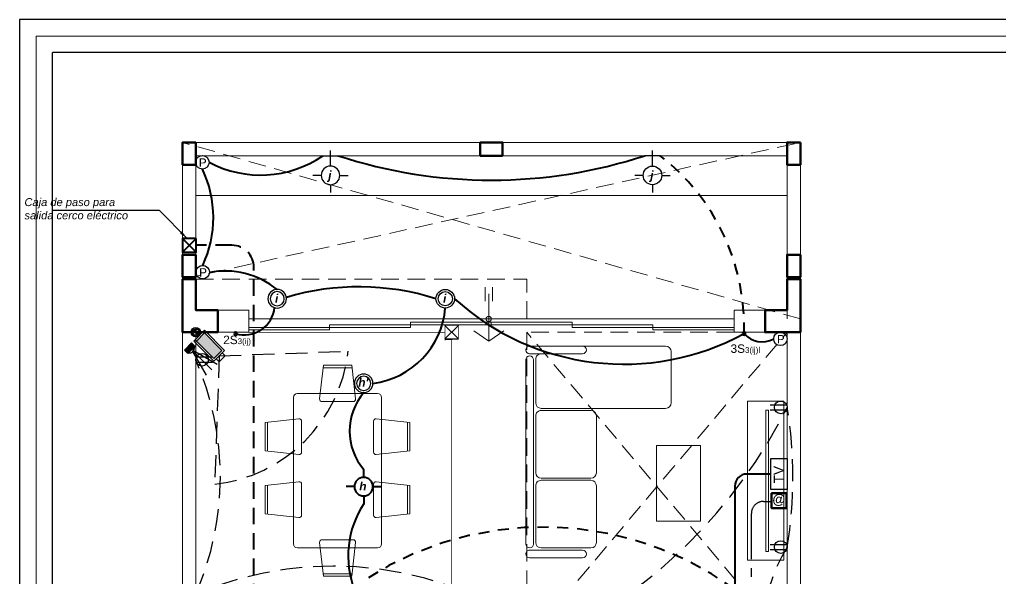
# Model space of a CAD drawing. Header units: millimetres. Extents: x 821 to 906, y 83 to 185.
# Drawn here: x 821.41 to 832.52, y 102.68 to 109.02 of the extents above; entities that cross this region are included whole.
import ezdxf

# ---------------------------------------------------------------- set-up
doc = ezdxf.new("R2010")
doc.units = ezdxf.units.MM
for name, pattern in [('ACAD_ISO05W100', [33, 24, -3, 0, -3, 0, -3]), ('ACAD_ISO12W100', [21, 12, -3, 0, -3, 0, -3]), ('CONTINUA', [0]), ('DASHED', [0.75, 0.5, -0.25]), ('HIDDEN', [0.375, 0.25, -0.125]), ('HIDDEN2', [0.1875, 0.125, -0.0625])]:
    doc.linetypes.add(name, pattern=pattern)
for name, color, linetype, lineweight in [('C.EMPOTRADO EN PARED Y TECHO', 210, 'Continuous', 40), ('Centros de Luz', 150, 'Continuous', 30), ('COLUMNAS', 3, 'Continuous', 80), ('IE-circuito alumbrado', 30, 'Continuous', 40), ('INTERRUPTORES', 1, 'Continuous', 25), ('MURO ALTO.IZQ', 7, 'Continuous', 60), ('Muro sin techar', 160, 'Continuous', 40), ('P6', 255, 'Continuous', 20), ('red tomacorriente', 25, 'Continuous', 30), ('redaguacaliente', 30, 'ACAD_ISO12W100', 50), ('REDTVCABLE', 140, 'TV_LINE', 40), ('TELEFONO', 30, 'ACAD_ISO05W100', 25), ('TEXTL', 142, 'Continuous', 18), ('TEXTODESAG.', 135, 'Continuous', 18)]:
    doc.layers.add(name, color=color, linetype=linetype, lineweight=lineweight)
doc.layers.add('Instcctv_Simbología', color=252, linetype='Continuous')
doc.layers.add('SIMBOLO', color=2, linetype='Continuous')
doc.styles.add('david', font='arialbi.ttf', dxfattribs={"height": 0.05})
doc.styles.add('Ejes', font='arial.ttf', dxfattribs={"height": 0.2})
doc.styles.add('Jocope', font='arialbd.ttf', dxfattribs={"height": 0.12})
doc.styles.add('style4', font='verdanab.ttf', dxfattribs={"height": 0.1})
doc.styles.add('textos01', font='arial.ttf', dxfattribs={"height": 0.15})
doc.linetypes.add('TV_LINE', pattern='A,12.7,-5.08,["TV",Standard,S=2.54,R=0,X=-2.54,Y=-1.27],-6.349999999999998', length=24.13)
doc.dimstyles.new('dimension horizontal', dxfattribs={"dimtxt": 0.08, "dimasz": 0.1, "dimexe": 0.15, "dimexo": 0.3, "dimgap": 0.01, "dimtad": 2, "dimtih": 1, "dimtoh": 1, "dimzin": 1, "dimtxsty": 'style4', "dimblk": 'ARCHTICK', "dimcen": 0.08, "dimadec": 0, "dimazin": 0, "dimtfac": 1, "dimtmove": 0, "dimatfit": 3, "dimfxl": 1, "dimarcsym": 0})

# ---------------------------------------------------------------- blocks, each defined once
blk = doc.blocks.new('gregergeww')
at = {"layer": 'Instcctv_Simbología'}
blk.add_hatch(color=256, dxfattribs=at).paths.add_polyline_path([(475.6099928774806, 93.99837216066777), (475.609992877481, 93.71915225975745), (475.478864716262, 93.71915225975752), (475.4788647162624, 93.99837216066786)])
at = {"layer": 'Instcctv_Simbología', "linetype": 'HIDDEN'}
for p, q in [((475.5444288146786, 94.01970510472927), (474.4741909816502, 95.01771802978361)), ((475.5444288146785, 94.01970510472921), (476.6101991729032, 95.01355204213193))]:
    blk.add_line(p, q, dxfattribs=at)
at = {"layer": 'Instcctv_Simbología'}
for points in [[(475.4575317721988, 94.01970510472898), (475.6313258215432, 94.01970510472955), (475.6313258215438, 93.69781931569429), (475.4575317721989, 93.69781931569463)], [(475.4788647162625, 93.99837216066787), (475.6099928774807, 93.99837216066778), (475.609992877481, 93.71915225975745), (475.4788647162619, 93.71915225975754)], [(475.4969457628556, 94.01970510472927), (475.5919118308863, 94.01970510472927), (475.5919118308863, 94.06897321029926), (475.4969457628556, 94.06897321029926)]]:
    blk.add_lwpolyline(points, close=True, dxfattribs=at)
at = {"layer": 'Instcctv_Simbología', "linetype": 'HIDDEN'}
blk.add_arc((475.5395690969044, 93.66922788011594), 1.718562251480361, 51.46591505467229, 128.3105902899543, dxfattribs=at)
blk = doc.blocks.new('gtgerger')
at = {"layer": 'Instcctv_Simbología'}
blk.add_hatch(color=256, dxfattribs=at).paths.add_polyline_path([(475.6477602044421, 92.07257713256291), (475.6477602044421, 92.18185280172533), (475.4226054885639, 92.1818528017289), (475.4226054885652, 92.07257713256396)])
for p, q in [((475.5111692972919, 92.21986149337921), (475.3536395602987, 92.80777047555608)), ((475.5251878342864, 92.22088238286098), (475.5251878342895, 92.81318072916964)), ((475.5393054105211, 92.22023111286236), (475.6967361082803, 92.80777047555185))]:
    blk.add_line(p, q, dxfattribs=at)
blk.add_lwpolyline([(475.4226054885652, 92.07257713256396), (475.4226054885639, 92.1818528017289), (475.6477602044421, 92.18185280172533), (475.6477602044421, 92.07257713256291)], close=True, dxfattribs=at)
blk.add_arc((475.5347737317438, 92.10899995950126), 0.1187121111530666, 37.85704354163433, 142.1429564576437, dxfattribs=at)
blk = doc.blocks.new('A$C14293B70')
h = blk.add_hatch(color=140)
h.paths.add_polyline_path([(-1.138243987952592e-08, 0.1375628781395335), (-1.138243987952592e-08, 0.1171047911321921, -0.4142135623730951), (0.04832334067998545, 0.06878143906976675), (0.06878142768732687, 0.06878143906976675, 0.4142135623730951)])
h.paths.add_polyline_path([(-1.138243987952592e-08, 0.02045808700734142, -0.4142135623730951), (-0.04832336344486521, 0.06878143906976675), (-0.06878145045220663, 0.06878143906976675, 0.4142135623730951), (-1.138243987952592e-08, 0)])
for points in [[(-1.138243987952592e-08, 0.1171047911321921, 0.4142135623730951), (-0.04832336344486521, 0.06878143906976675), (-1.138243987952592e-08, 0.06878143906976675)], [(0.04832334067998545, 0.06878143906976675), (-1.138243987952592e-08, 0.06878143906976675), (-1.138243987952592e-08, 0.02045808700734142, 0.4142135623730951)]]:
    blk.add_hatch(color=140).paths.add_polyline_path(points)
at = {"color": 140}
for points in [[(-0.06878145045220663, 0.06878143906976675), (0.06878142768732687, 0.06878143906976675)], [(-1.138243987952592e-08, 0.1375628781395335), (-1.138243987952592e-08, 0)]]:
    blk.add_lwpolyline(points, dxfattribs=at)
for radius in [0.06878143906976675, 0.04832335206242533]:
    blk.add_circle((-1.138243987952592e-08, 0.06878143906976675), radius, dxfattribs=at)
blk = doc.blocks.new('BGFBGFBGF')
at = {"color": 140, "linetype": 'HIDDEN'}
for p, q in [((304.4408895202746, 62.1668868633306, -3.894585102580435e-05), (304.5942806607568, 62.01349572298483, -3.894585102580435e-05)), ((304.4408895202764, 62.01349572298301, -3.894585102580435e-05), (304.594280660755, 62.16688686333242, -3.894585102580435e-05)), ((304.4408895202764, 62.01349572298301, -3.894585102580435e-05), (304.5942806607568, 62.01349572298483, -3.894585102580435e-05))]:
    blk.add_line(p, q, dxfattribs=at)
at = {"color": 140, "linetype": 'HIDDEN', "const_width": 0.007773370705913237, "elevation": -3.894585102580435e-05}
blk.add_lwpolyline([(304.4408895202746, 62.1668868633306), (304.594280660755, 62.16688686333242), (304.5942806607568, 62.01349572298483), (304.4408895202764, 62.01349572298301)], close=True, dxfattribs=at)
for points in [[(304.4408895202755, 62.0901912931577), (301.67169161881, 62.09019129315701)], [(304.5175850904445, 57.87139464533387), (304.5175850905144, 62.01349572298392)]]:
    blk.add_lwpolyline(points, dxfattribs=at)
at = {"rotation": 225.0000536632295}
blk.add_blockref('gregergeww', (571.662281722131, 464.5658776136054, -3.894585093723553e-05), dxfattribs=at)
at = {"color": 5, "xscale": 0.7795375050832307, "yscale": 0.7795375050832307, "zscale": 0.7795375050832307, "rotation": 5.433382205965887e-05}
blk.add_blockref('A$C14293B70', (301.6180739671204, 62.03657358174904, -3.894585102580435e-05), dxfattribs=at)
at = {"xscale": 0.5092615074727106, "yscale": 0.5092615074727106, "zscale": 0.5092615074727106, "rotation": 224.7410225913782}
blk.add_blockref('gtgerger', (440.5380353545323, 265.6983366362417, -3.894585102580435e-05), dxfattribs=at)
blk = doc.blocks.new('ERGERFREFRE')
at = {"layer": 'COLUMNAS', "color": 1, "lineweight": 80, "ltscale": 0.2}
for points in [[(10617.47072204051, -16627.55357643769), (10617.32072204049, -16627.55357643775), (10617.3207220406, -16627.80591983422), (10617.47072204062, -16627.80591983416)], [(10620.94689373881, -16627.70357643772), (10620.94689373874, -16627.5535764377), (10620.69455034227, -16627.55357643781), (10620.69455034234, -16627.70357643783)], [(10624.32072204052, -16627.55357643775), (10624.17072204049, -16627.55357643782), (10624.1707220406, -16627.80591983429), (10624.32072204063, -16627.80591983422)], [(10617.47072204051, -16628.82623304128), (10617.32072204049, -16628.82623304135), (10617.3207220406, -16629.07857643782), (10617.47072204062, -16629.07857643775)], [(10624.32072204052, -16628.82623304131), (10624.1707220405, -16628.82623304137), (10624.1707220406, -16629.07857643784), (10624.32072204063, -16629.07857643778)]]:
    blk.add_lwpolyline(points, close=True, dxfattribs=at)
for points in [[(10617.32072204049, -16629.10357643776), (10617.47072204049, -16629.10357643776), (10617.47072204049, -16629.4535764379), (10617.72072204058, -16629.4535764379), (10617.72072204058, -16629.70357643775), (10617.32072204049, -16629.70357643775), (10617.32072204049, -16629.10357643776)], [(10624.32072204049, -16629.10357643776), (10624.1707220405, -16629.10357643776), (10624.1707220405, -16629.4535764379), (10623.9207220404, -16629.4535764379), (10623.9207220404, -16629.70357643775), (10624.32072204049, -16629.70357643775), (10624.32072204049, -16629.10357643776)]]:
    blk.add_lwpolyline(points, dxfattribs=at)
blk = doc.blocks.new('sgareghaergh')
at = {"color": 251, "lineweight": 18, "true_color": 0x636466}
for p, q in [((541185.7249494857, 9429896.841041163), (541185.7673898346, 9429897.223004302)), ((541185.7673898346, 9429897.223004302), (541186.0882231742, 9429897.223004302)), ((541185.7673898346, 9429897.195504302), (541186.0882231742, 9429897.195504302)), ((541186.1306635231, 9429896.841041163), (541186.0882231742, 9429897.223004302)), ((541185.4282667846, 9429895.198244212), (541185.4274650129, 9429896.859496811)), ((541186.381513011, 9429896.90323772), (541185.4706101973, 9429896.90323772)), ((541186.4273463452, 9429895.198982565), (541186.4273463452, 9429896.857404385)), ((541186.1033317199, 9429896.810504295), (541185.752281289, 9429896.810504295)), ((541185.489535226, 9429896.616946228), (541185.1075720856, 9429896.574505879)), ((541185.1075720856, 9429896.574505879), (541185.1075720856, 9429896.25367254)), ((541185.1350720861, 9429896.574505879), (541185.1350720861, 9429896.25367254)), ((541185.5200720936, 9429896.238563994), (541185.5200720936, 9429896.589614425)), ((541186.3355409154, 9429896.238563994), (541186.3355409154, 9429896.589614425)), ((541186.3660777829, 9429896.616946228), (541186.7480409234, 9429896.574505879)), ((541186.720540923, 9429896.574505879), (541186.720540923, 9429896.25367254)), ((541186.7480409234, 9429896.574505879), (541186.7480409234, 9429896.25367254)), ((541185.489535226, 9429896.211232191), (541185.1075720856, 9429896.25367254)), ((541186.3660777829, 9429896.211232191), (541186.7480409234, 9429896.25367254)), ((541185.4895420407, 9429895.903641526), (541185.1075789003, 9429895.861201178)), ((541185.1075789003, 9429895.861201178), (541185.1075789003, 9429895.540367838)), ((541185.1350789008, 9429895.861201178), (541185.1350789008, 9429895.540367838)), ((541185.5200789083, 9429895.525259292), (541185.5200789083, 9429895.876309723)), ((541186.3355341007, 9429895.525259292), (541186.3355341007, 9429895.876309723)), ((541186.3660709682, 9429895.903641526), (541186.7480341087, 9429895.861201178)), ((541186.7205341081, 9429895.861201178), (541186.7205341081, 9429895.540367838)), ((541186.7480341087, 9429895.861201178), (541186.7480341087, 9429895.540367838)), ((541185.4895420407, 9429895.497927489), (541185.1075789003, 9429895.540367838)), ((541186.3660709682, 9429895.497927489), (541186.7480341087, 9429895.540367838)), ((541185.7249494857, 9429895.215345787), (541185.7673898346, 9429894.833382646)), ((541186.1033317199, 9429895.245882655), (541185.752281289, 9429895.245882655)), ((541186.1306635231, 9429895.215345787), (541186.0882231742, 9429894.833382646)), ((541186.381513011, 9429895.15314923), (541185.4740685332, 9429895.153326206)), ((541185.7673898346, 9429894.860882647), (541186.0882231742, 9429894.860882647)), ((541185.7673898346, 9429894.833382646), (541186.0882231742, 9429894.833382646))]:
    blk.add_line(p, q, dxfattribs=at)
for centre, radius, start, end in [((541185.4747549358, 9429896.856000189), 0.04741901700332545, 90.79137793016558, 178.794361785986), ((541186.381513011, 9429896.857404385), 0.04583333422360181, 0, 90), ((541185.752281289, 9429896.838004295), 0.0275000005338109, 173.659808291857, 270), ((541186.1033317199, 9429896.838004295), 0.0275000005338109, 270, 6.340191708142931), ((541185.492572093, 9429896.589614425), 0.0275000005338109, 0, 96.34019174349923), ((541186.3630409159, 9429896.589614425), 0.0275000005338109, 83.65980825650075, 180), ((541185.492572093, 9429896.238563994), 0.0275000005338109, 263.6598082565008, 0), ((541186.3630409159, 9429896.238563994), 0.0275000005338109, 180, 276.3401917434992), ((541185.4925789078, 9429895.876309723), 0.0275000005338109, 0, 96.34019174349923), ((541186.3630341012, 9429895.876309723), 0.0275000005338109, 83.65980825650075, 180), ((541185.4925789078, 9429895.525259292), 0.0275000005338109, 263.6598082565008, 0), ((541186.3630341012, 9429895.525259292), 0.0275000005338109, 180, 276.3401917434992), ((541185.474099998, 9429895.199159529), 0.04583333422360181, 180, 270), ((541185.752281289, 9429895.218382655), 0.0275000005338109, 90, 186.3401917081428), ((541186.1033317199, 9429895.218382655), 0.0275000005338109, 353.659808291857, 90), ((541186.381513011, 9429895.198982565), 0.04583333422360181, 270, 0)]:
    blk.add_arc(centre, radius, start, end, dxfattribs=at)
blk = doc.blocks.new('hhsh')
at = {"color": 252, "lineweight": 5, "true_color": 0x939598}
for p, q in [((10503.11355268512, -16425.47194034403), (10502.41355268517, -16425.47194034403)), ((10502.41355268517, -16425.47194034403), (10502.41355268517, -16426.67194034329)), ((10503.11355268512, -16426.67194034329), (10503.11355268512, -16425.47194034403)), ((10502.41355268517, -16426.67194034329), (10503.11355268512, -16426.67194034329))]:
    blk.add_line(p, q, dxfattribs=at)
blk = doc.blocks.new('weggw')
at = {"color": 252, "lineweight": 5, "true_color": 0x939598}
for p, q in [((10520.69110827708, -16423.32201540321), (10520.09110827708, -16423.32201540321)), ((10520.55985827708, -16423.43451540321), (10519.99735827708, -16423.43451540321)), ((10520.04735827708, -16423.36576540321), (10520.04735827708, -16423.36576540321)), ((10520.09110827708, -16423.4095154032), (10520.69110827708, -16423.4095154032)), ((10520.69110827708, -16423.43451540321), (10520.69110827708, -16423.43451540321)), ((10520.73485827708, -16423.36576540321), (10520.73485827708, -16423.36576540321)), ((10519.93485827708, -16424.13855952085), (10519.93485827708, -16423.49701540321)), ((10520.62235827708, -16423.49701540321), (10520.62235827708, -16424.13855952085)), ((10520.64735827708, -16424.15216246203), (10520.64735827708, -16423.47826540321)), ((10520.73485827708, -16423.47826540321), (10520.73485827708, -16424.15216246203)), ((10520.55985827708, -16424.20105952085), (10519.99735827708, -16424.20105952085)), ((10520.55985827708, -16424.22458893262), (10519.99735827708, -16424.22458893262)), ((10520.64735827708, -16424.15216246203), (10520.64735827708, -16425.5657654032)), ((10520.73485827708, -16425.5657654032), (10520.73485827708, -16424.15216246203)), ((10519.93485827708, -16424.9301036385), (10519.93485827708, -16424.28708893262)), ((10520.62235827708, -16424.28708893262), (10520.62235827708, -16424.9301036385)), ((10519.93485827708, -16424.41613305026), (10519.93485827708, -16424.66613305026)), ((10520.55985827708, -16424.9926036385), (10519.99735827708, -16424.9926036385)), ((10519.08779945355, -16425.07863305027), (10519.08779945355, -16425.65951540321)), ((10520.55985827708, -16425.01613305027), (10519.15029945355, -16425.01613305027)), ((10520.62235827708, -16425.07863305027), (10520.62235827708, -16425.57201540321)), ((10520.09110827708, -16425.63451540321), (10520.69110827708, -16425.63451540321)), ((10520.69110827708, -16425.6095154032), (10520.69110827708, -16425.6095154032)), ((10519.15029945355, -16425.72201540321), (10520.09110827708, -16425.72201540321)), ((10520.04735827708, -16425.67826540321), (10520.04735827708, -16425.67826540321)), ((10520.69110827708, -16425.72201540321), (10520.09110827708, -16425.72201540321)), ((10520.73485827708, -16425.67826540321), (10520.73485827708, -16425.67826540321))]:
    blk.add_line(p, q, dxfattribs=at)
for centre, radius, start, end in [((10520.09110827708, -16423.36576540321), 0.04375, 90, 180), ((10520.69110827708, -16423.36576540321), 0.04375, 0, 90), ((10519.99735827708, -16423.49701540321), 0.0625, 90, 180), ((10520.09110827708, -16423.36576540321), 0.04375, 180, 270), ((10520.55985827708, -16423.49701540321), 0.0625, 0, 90), ((10520.69110827708, -16423.47826540321), 0.04375, 90, 180), ((10520.69110827708, -16423.36576540321), 0.04375, 270, 0), ((10520.69110827708, -16423.47826540321), 0.04375, 0, 90), ((10519.99735827708, -16424.13855952085), 0.0625, 180, 270), ((10519.99735827708, -16424.28708893262), 0.0625, 90, 180), ((10520.55985827708, -16424.13855952085), 0.0625, 270, 0), ((10520.55985827708, -16424.28708893262), 0.0625, 0, 90), ((10519.99735827708, -16424.9301036385), 0.0625, 180, 270), ((10520.55985827708, -16424.9301036385), 0.0625, 270, 0), ((10519.15029945355, -16425.07863305027), 0.0625, 90, 180), ((10520.55985827708, -16425.07863305027), 0.0625, 0, 90), ((10519.15029945355, -16425.65951540321), 0.0625, 180, 270), ((10520.09110827708, -16425.67826540321), 0.04375, 90, 180), ((10520.55985827708, -16425.57201540321), 0.0625, 270, 0), ((10520.69110827708, -16425.5657654032), 0.04375, 180, 270), ((10520.69110827708, -16425.5657654032), 0.04375, 270, 0), ((10520.69110827708, -16425.67826540321), 0.04375, 0, 90), ((10520.09110827708, -16425.67826540321), 0.04375, 180, 270), ((10520.69110827708, -16425.67826540321), 0.04375, 270, 0)]:
    blk.add_arc(centre, radius, start, end, dxfattribs=at)
blk = doc.blocks.new('GT4G45G45GF')
at = {"color": 251, "lineweight": 0, "true_color": 0x636466}
for p, q in [((830.8808555362959, 182.8249091949689), (823.8808555362959, 182.8249091949689)), ((823.8808555362959, 182.8249091949689), (823.8808555362959, 162.8249091949689)), ((830.8808555362959, 162.8249091949689), (830.8808555362959, 182.8249091949689)), ((830.7308555362981, 182.6749091949674), (824.0308555362938, 182.6749091949674)), ((830.7308555362981, 180.8249091949652), (830.7308555362981, 182.6749091949674)), ((830.7308555362981, 182.2249091949667), (824.0308555362938, 182.2249091949667)), ((827.3084712716375, 181.1836410465545), (827.3084712716375, 181.0260682251534)), ((827.3498685289817, 180.5749091949652), (827.3498685289817, 181.1100668304822)), ((827.3912657863259, 181.1836410465545), (827.3912657863259, 181.0260682251534)), ((830.7308555362981, 180.9249091948146), (830.1308555362923, 180.9249091948183)), ((824.6308555362923, 180.8249091949689), (824.6308555362923, 180.6749091949674)), ((824.6308555362923, 180.8249091949689), (830.1308555362959, 180.8249091949689)), ((826.4628555362945, 180.789685586558), (826.4628555362945, 180.7296855865603)), ((826.4628555362945, 180.789685586558), (828.2948555362893, 180.789685586558)), ((827.3788555362919, 180.789685586558), (827.3788555362919, 180.7596855865592)), ((828.2948555362893, 180.789685586558), (828.2948555362893, 180.7296855865603)), ((830.1308555362923, 180.6749091949674), (830.1308555362959, 180.8249091949689)), ((824.6308555362923, 180.6749091949674), (824.0308555362938, 180.6749091949674)), ((824.0308555362938, 180.6749091949674), (824.0308555362938, 177.1749091949674)), ((824.6308555362923, 180.7296855865603), (826.4628555362945, 180.7296855865603)), ((824.6308555362923, 180.6996855865615), (825.5468555362934, 180.6996855865615)), ((825.5468555362934, 180.7596855865555), (825.5468555362934, 180.6996855865615)), ((825.5468555362934, 180.7596855865592), (829.2108555362904, 180.7596855865592)), ((827.3498685289817, 180.5749091949652), (827.1804641615893, 180.6903284792094)), ((827.3498685289817, 180.5749091949652), (827.5192728963741, 180.6903284792094)), ((828.2948555362893, 180.7296855865603), (830.1308555362959, 180.7296855865603)), ((829.2108555362904, 180.7596855865592), (829.2108555362904, 180.6996855865615)), ((829.2108555362904, 180.6996855865615), (830.1308555362959, 180.6996855865615)), ((830.7308555362981, 180.6749091949674), (830.1308555362923, 180.6749091949674))]:
    blk.add_line(p, q, dxfattribs=at)
for points in [[(823.8808555362959, 182.8249091949689), (830.8808555362959, 182.8249091949689), (830.8808555362959, 181.274909194966), (830.7308555362981, 181.274909194966), (830.7308555362981, 182.6749091949674), (824.0308555362938, 182.6749091949674), (824.0308555362938, 181.274909194966), (823.8808555362959, 181.274909194966), (823.8808555362959, 182.8249091949689)], [(830.7308555362981, 180.9249091948146), (830.1308555362959, 180.9249091948292), (830.1308555362959, 180.6749091949674), (830.7308555362981, 180.6749091949674)]]:
    blk.add_lwpolyline(points, dxfattribs=at)
for points in [[(823.8808555362959, 174.4749091949776), (824.0308555362938, 174.4749091949776), (824.0308555363556, 174.4749091949776), (824.1808555364007, 174.4749091949776), (824.1808555364007, 177.1749091949674), (824.0308555363247, 177.1749091949674), (824.0308555362938, 180.6749091949674), (824.6308555362923, 180.6749091949674), (824.6308555362923, 180.9249091948255), (824.0308555362938, 180.9249091948255), (824.0308555362938, 181.274909194966), (823.8808555362959, 181.274909194966)], [(830.1308555362959, 180.9249091948292), (830.7308555362981, 180.9249091948146), (830.7308555362981, 181.274909194966), (830.8808555362959, 181.274909194966), (830.8808555362959, 167.3749091949682), (830.7308555362981, 167.3749091949682), (830.7308555362508, 168.2749092212467), (830.5808555362075, 168.2749092212467), (830.5808555362075, 168.5249092211012), (830.7308555362508, 168.5249092211012), (830.7308555362981, 180.6749091949711), (830.1308555362959, 180.6749091949674)], [(830.2808555362938, 178.0916291757381), (830.6933945379317, 178.0916291757381), (830.6933945379317, 179.8916291757374), (830.2808555362938, 179.8916291757374)], [(830.4908555362965, 179.7916291757389), (830.4908555362965, 178.1916291757403), (830.5208555362954, 178.1916291757403), (830.5208555362954, 179.7916291757389)]]:
    blk.add_lwpolyline(points, close=True, dxfattribs=at)
blk.add_circle((827.3498685289817, 180.8249091949652), 0.03, dxfattribs=at)
at = {"layer": 'Muro sin techar', "color": 251, "linetype": 'HIDDEN', "lineweight": 0, "ltscale": 0.8, "true_color": 0x636466}
for p, q in [((830.8808555362996, 180.8249091949689), (823.8808555362959, 182.8249091949689)), ((823.8808787127493, 181.2749143268953), (830.8808555362959, 182.8249091949689)), ((824.0308555362938, 181.274909194966), (827.7808555362974, 181.2749145407212)), ((827.7808555362938, 180.8249091949689), (827.7808555362974, 181.2749145407212))]:
    blk.add_line(p, q, dxfattribs=at)
for points in [[(827.7808555362938, 177.1749091949711), (830.7308555362981, 180.6749091949711)], [(830.7308555362981, 177.1749091949711), (827.7808555362938, 180.6749091949711)]]:
    blk.add_lwpolyline(points, dxfattribs=at)
blk.add_lwpolyline([(827.7808555362938, 177.1749091949711), (830.7308555362981, 177.1749091949711), (830.7308555362981, 180.6749091949711), (827.7808555362938, 180.6749091949711)], close=True, dxfattribs=at)
at = {"color": 251, "lineweight": 0, "true_color": 0x636466}
for name, p in [('ERGERFREFRE', (-9793.439866504195, 16810.37848563272)), ('sgareghaergh', (-540360.290499811, -9429716.922729736))]:
    blk.add_blockref(name, p, dxfattribs=at)
at = {"color": 251, "lineweight": 0, "true_color": 0x636466, "rotation": 180}
blk.add_blockref('weggw', (11348.50436205526, -16245.2043915045), dxfattribs=at)
at = {"color": 251, "lineweight": 0, "true_color": 0x636466, "xscale": 0.7142857143332307, "yscale": 0.7142857143332307, "zscale": 0.7142857143332307, "rotation": 180}
blk.add_blockref('hhsh', (8331.472914780461, -11553.94492801841), dxfattribs=at)
blk = doc.blocks.new('gtgrfrfr')
for points in [[(0, 0.1052536623901261), (0, 0.1937487151298996)], [(-0.1052536623901688, 0), (-0.19942783567069, 0)], [(0.1052536623901688, 0), (0.19942783567069, 0)], [(0, -0.1052536623901545), (0, -0.193748715129999)], [(0, -0.1052536623901545), (0, -0.193748715129999)]]:
    blk.add_lwpolyline(points)
blk.add_circle((0, 0), 0.1052536623901403)
blk = doc.blocks.new('DICROICO')
for centre, radius in [((-8.412825991399586e-12, -2.842170943040401e-14), 0.1052536623901456), ((0, 0), 0.0802536623901404)]:
    blk.add_circle(centre, radius)
blk = doc.blocks.new('A$C58300F11')
at = {"layer": 'C.EMPOTRADO EN PARED Y TECHO', "lineweight": 30}
for p, q in [((0.2856619882633993, 0.4176364610785868), (0.1131935957762664, 0.4176364610785868)), ((0.0941741296296641, 0.1937486749445725), (-4.36508287e-08, 0.1937486749445725)), ((0.3046814544100016, 0.1937486749445725), (0.3988556276904944, 0.1937486749445725)), ((0.1994277920198328, 0.0884950125544606), (0.1994277920198328, -4.01853981e-08))]:
    blk.add_line(p, q, dxfattribs=at)
for points in [[(0.1994277920198328, 0.2990023373347412), (0.1994277920198328, 0.4751741692472821)], [(0.1994277920198328, 0.2990023373347412), (0.1994277920198328, 0.3874973900745431)]]:
    blk.add_lwpolyline(points, dxfattribs=at)
blk.add_circle((0.1994277920198328, 0.1937486749445725), 0.1052536623901509, dxfattribs=at)
blk = doc.blocks.new('A$C79E72A3B')
at = {"linetype": 'ByBlock'}
blk.add_hatch(color=256, dxfattribs=at).paths.add_polyline_path([(9.34073796e-08, 0.0165548403459184, 1), (0.0331096587037791, 0.0165548403459184, 1)])
blk.add_circle((0.0165548760555794, 0.0165548403459184), 0.0165547826481714, dxfattribs=at)
blk = doc.blocks.new('T.C.')
for p, q in [((0.2734030024635956, 0.0412287565057454), (0.0086203340917166, 0.0412287565057454)), ((0.2731806108421324, -0.0421378255803404), (0.0090231017356359, -0.0421378255803404))]:
    blk.add_line(p, q)
at = {"lineweight": -3}
blk.add_circle((0.1029032346074246, 0), 0.1029032346073852, dxfattribs=at)
blk = doc.blocks.new('gt4g4r4frf')
at = {"layer": 'C.EMPOTRADO EN PARED Y TECHO'}
for p, q in [((362.4033549806737, 134.3144357113796, -1.947292549075996e-05), (362.5567461210211, 134.4678268518605, -1.947292549075996e-05)), ((362.4033549806737, 134.4678268518605, -1.947292549075996e-05), (362.5567461210211, 134.3144357113796, -1.947292549075996e-05))]:
    blk.add_line(p, q, dxfattribs=at)
at = {"layer": 'C.EMPOTRADO EN PARED Y TECHO', "elevation": -1.947292549075996e-05}
blk.add_lwpolyline([(362.4033549806737, 134.4678268518605), (362.5567461210211, 134.4678268518605), (362.5567461210211, 134.3144357113796), (362.4033549806737, 134.3144357113796)], close=True, dxfattribs=at)
blk = doc.blocks.new('_ARCHTICK')
at = {"color": 0, "linetype": 'ByBlock', "const_width": 0.15}
blk.add_lwpolyline([(-0.5, -0.5), (0.5, 0.5)], dxfattribs=at)
blk = doc.blocks.new('TELEVISOR')
at = {"layer": 'SIMBOLO', "lineweight": 30}
blk.add_lwpolyline([(3604.913872127032, 2355.196307177731), (3604.913872127032, 2355.382179940941), (3605.267990063828, 2355.382179940941), (3605.267990063828, 2355.196307177731)], close=True, dxfattribs=at)
at = {"layer": 'TEXTL', "lineweight": 30, "style": 'textos01'}
blk.add_text('TV', height=0.11, dxfattribs=at).set_placement((3604.986069772603, 2355.238086972061))
blk = doc.blocks.new('internet')
at = {"layer": 'TELEFONO', "linetype": 'CONTINUA', "lineweight": 50, "ltscale": 0.015}
blk.add_lwpolyline([(3672.834260915148, 2282.626018116408), (3672.834260915148, 2282.49101811639), (3672.699260915184, 2282.49101811639), (3672.699260915184, 2282.626018116408)], close=True, dxfattribs=at)
at = {"layer": 'TELEFONO', "linetype": 'CONTINUA', "lineweight": 50, "ltscale": 0.015, "style": 'david'}
blk.add_text('@', height=0.0861533828810047, dxfattribs=at).set_placement((3672.705126299483, 2282.528793711194))
blk = doc.blocks.new('HTRHTRHTR')
for p, q in [((3391.8752953113, 437.540179161942), (3391.8752953113, -165.7822298445139)), ((4244.527604027353, 437.540179161942), (3391.8752953113, 437.540179161942)), ((3400.568852106484, -157.0886730493307), (3400.568852106484, 428.8466223667579)), ((4235.83404723218, 428.8466223667579), (3400.568852106484, 428.8466223667579))]:
    blk.add_line(p, q)
at = {"layer": 'P6', "color": 7}
for p, q in [((3396.222073708894, -161.4354514469237), (3396.222073708894, 433.1934007643508)), ((3396.222073708894, 433.1934007643508), (4240.18082562977, 433.1934007643508))]:
    blk.add_line(p, q, dxfattribs=at)

msp = doc.modelspace()

# ---------------------------------------------------------------- linework, layer by layer
at = {"layer": 'C.EMPOTRADO EN PARED Y TECHO', "color": 5, "linetype": 'ACAD_ISO05W100', "lineweight": 30, "ltscale": 0.025}
msp.add_lwpolyline([(829.9474164046151, 100.5630905962068), (829.8322884864542, 100.5630905962068, -0.414213562373095), (829.6951195068683, 100.7002595757928), (829.6951195068683, 103.4191737318772, -0.4142135623748446), (829.832288486455, 103.5563427114631), (829.9235014873902, 103.5563427114625)], format="xyb", dxfattribs=at)
at = {"layer": 'IE-circuito alumbrado', "linetype": 'HIDDEN2', "ltscale": 1.5}
msp.add_lwpolyline([(823.404198685194, 89.2477348948861), (823.810422836407, 89.2477348948861, 0.4142135623730951), (824.060422836407, 89.4977348948861), (824.0604228364075, 106.2083983168851, 0.414213562373095), (823.8104228364075, 106.4583983168851), (823.4041986851939, 106.4583983168851)], format="xyb", dxfattribs=at)
at = {"layer": 'IE-circuito alumbrado'}
for centre, radius, start, end in [((824.1341337089618, 108.4984035589734), 1.244596659542316, 242.11414216488, 304.5854854523839), ((826.7508075448623, 112.7767834698045), 5.580487939579599, 251.8567610039719, 288.1432389960281), ((822.3259941515316, 106.7718596396003), 1.274558518720435, 334.8402395843672, 25.57172387372658), ((823.7334617653527, 105.2290227591609), 0.9380975045514304, 50.99354785473626, 100.912787631323), ((825.250870922871, 103.1031698666951), 2.884406274367864, 72.41197923940207, 106.5739219956506), ((828.2508610464619, 107.9631431857891), 2.851690148246387, 227.7359317123899, 298.5080456074531), ((823.9508258392657, 105.7866022972688), 0.3442672466373864, 253.3926985577702, 354.2348996113611), ((825.2911823879492, 105.8263236244858), 0.9398372743701735, 277.1858731420749, 355.1882272197183), ((829.8168635422896, 105.6343912260476), 0.2709071103072884, 220.8432512813476, 298.9930383501044), ((825.8132431849854, 104.3530575339178), 0.670489777659934, 139.4877766402557, 220.5122233588669), ((826.214012181251, 102.9379907112569), 1.086059959411011, 146.9684350100536, 200.7259730678187)]:
    msp.add_arc(centre, radius, start, end, dxfattribs=at)
at = {"layer": 'IE-circuito alumbrado', "linetype": 'HIDDEN', "ltscale": 0.5}
for centre, radius, start, end in [((827.1725743827211, 105.5393928799425), 2.440731156953859, 358.0706442614196, 52.4228166424016), ((827.3343436476476, 99.56519489691482), 3.700716542594969, 43.73035255601234, 123.2828515046521)]:
    msp.add_arc(centre, radius, start, end, dxfattribs=at)
at = {"layer": 'INTERRUPTORES', "color": 4, "lineweight": 30}
for centre in [(823.4757041264847, 107.398328093189), (823.4796300265566, 106.1536718867684), (830.0244903351306, 105.3974345722181)]:
    msp.add_circle(centre, 0.0763172097146746, dxfattribs=at)
at = {"layer": 'red tomacorriente', "linetype": 'HIDDEN'}
msp.add_lwpolyline([(823.4008075448445, 92.00178623360262, 0.3007094179758428), (824.9008075448498, 92.2008472416186, 0.1955537216875021), (823.4008075448445, 94.18124109766768, 0.2150722157288849), (823.4008075448446, 96.34991037348097, -0.1505088533854034), (827.300807544846, 95.32200070665316, 0.1938635311944466), (830.1008075448135, 96.40332912002125, -0.4140360583111115), (830.1008075448318, 101.1060970519892, -0.2839815604080963), (830.1008075448489, 103.0390549748923, 0.0824357335708278), (830.1008075448456, 104.6210187835293, -0.1644400991267242), (827.4169804624562, 101.9737517820704, 0.2729036726963466), (823.4008075448445, 102.5074637738777, 0.209990327534278), (823.4008075448444, 105.1612995225893)], format="xyb", dxfattribs=at)
at = {"layer": 'REDTVCABLE', "lineweight": 40, "ltscale": 0.025}
msp.add_lwpolyline([(829.9149347816328, 103.8666742194559), (829.6461975931759, 103.8666742194559, 0.414213562373095), (829.50902861359, 103.72950523987), (829.50902861359, 100.5448682466875, 0.414213562373095), (829.6461975931759, 100.4076992671016), (829.9474164046151, 100.4076992671016)], format="xyb", dxfattribs=at)

# ---------------------------------------------------------------- block references
at = {"color": 251, "lineweight": 60, "xscale": 0.04279462122516643, "yscale": 0.04279462122516643, "zscale": 0.04279462122516643}
msp.add_blockref('HTRHTRHTR', (676.2515136730842, 90.29095759865021), dxfattribs=at)
for name, p in [('GT4G45G45GF', (-0.6300479914492598, -75.20115741291389)), ('BGFBGFBGF', (521.782733637443, 43.38356048889653, 3.894585102580435e-05))]:
    msp.add_blockref(name, p)
at = {"xscale": -1}
msp.add_blockref('gt4g4r4frf', (1185.807553665868, -27.93273296473492, 1.947292549075996e-05), dxfattribs=at)
at = {"layer": 'C.EMPOTRADO EN PARED Y TECHO', "xscale": -1}
for name, p in [('A$C58300F11', (825.1262725765347, 107.056115320975)), ('gtgrfrfr', (825.3034916673832, 103.7237517820535))]:
    msp.add_blockref(name, p, dxfattribs=at)
at = {"layer": 'C.EMPOTRADO EN PARED Y TECHO'}
msp.add_blockref('A$C58300F11', (828.3753425131898, 107.056115320975), dxfattribs=at)
at = {"layer": 'C.EMPOTRADO EN PARED Y TECHO', "xscale": -1, "rotation": 180}
for p in [(823.8358757733904, 105.4732505997474), (823.8358757733904, 105.4732505997474), (829.595367007179, 105.4737750224874), (829.595367007179, 105.4737750224874)]:
    msp.add_blockref('A$C79E72A3B', p, dxfattribs=at)
at = {"layer": 'Centros de Luz', "xscale": -1, "rotation": 180.0000000036434}
for p in [(824.3239077479374, 105.85274129769), (825.3034916673917, 104.89386823305)]:
    msp.add_blockref('DICROICO', p, dxfattribs=at)
at = {"layer": 'Centros de Luz', "rotation": 179.9999999963567}
msp.add_blockref('DICROICO', (826.2277073417553, 105.85274129769), dxfattribs=at)
at = {"layer": 'IE-circuito alumbrado', "xscale": 1.248259960330333, "yscale": 1.248259960330333, "zscale": 1.248259960330333, "rotation": 359.9999999998238}
msp.add_blockref('internet', (-3754.559932256599, -2745.661672996669), dxfattribs=at)
at = {"layer": 'MURO ALTO.IZQ', "rotation": 90}
msp.add_blockref('TELEVISOR', (3185.297114722573, -3501.224256875974), dxfattribs=at)
at = {"layer": 'red tomacorriente', "linetype": 'DASHED', "ltscale": 0.015, "xscale": 0.7000000000000001, "yscale": 0.7000000000000001, "zscale": 0.7000000000000001}
msp.add_blockref('T.C.', (823.4008075448471, 105.1612995225893), dxfattribs=at)
at = {"layer": 'red tomacorriente', "linetype": 'DASHED', "ltscale": 0.015, "xscale": 0.7000000000000001, "yscale": 0.7000000000000001, "zscale": 0.7000000000000001, "rotation": 180}
for p in [(830.1008075448489, 104.6210187835296), (830.1008075448489, 103.0390549748923)]:
    msp.add_blockref('T.C.', p, dxfattribs=at)

# ---------------------------------------------------------------- texts
at = {"layer": 'C.EMPOTRADO EN PARED Y TECHO', "style": 'david'}
for s, p in [('j', (824.9016094577922, 107.2050959140902)), ('j', (828.549534978487, 107.2050959140902)), ('i', (824.2986724212147, 105.8079732158607)), ('i', (826.202472015041, 105.8079732158607)), ("h'", (825.2426155091403, 104.8567313081617)), ('h', (825.2531622858085, 103.6801776391566))]:
    msp.add_text(s, height=0.0957259809788939, dxfattribs=at).set_placement(p)
at = {"layer": 'C.EMPOTRADO EN PARED Y TECHO', "char_height": 0.0957259809788939, "width": 0.4630254832367277, "attachment_point": 7, "style": 'david'}
for s, insert in [('{\\fArial|b0|i0|c0|p34; 2\\fArial|b0|i0|c238|p34;S\\fArial|b0|i0|c0|p34;\\H0.67902x;3(ij)}', (823.6747838720429, 105.3189583281111)), ('{\\fArial|b0|i0|c0|p34; 3\\fArial|b0|i0|c238|p34;S\\fArial|b0|i0|c0|p34;\\H0.67902x;3(ij)l}', (829.4225017428287, 105.2199286802924))]:
    msp.add_mtext(s, dxfattribs=dict(at, insert=insert))
at = {"layer": 'INTERRUPTORES', "color": 4, "lineweight": 30, "style": 'Ejes'}
for p in [(823.4358031659004, 107.3482016444733), (823.4397290659723, 106.1035454380527), (829.9845893745463, 105.3473081235024)]:
    msp.add_text('P', height=0.09478989984986783, dxfattribs=at).set_placement(p)
at = {"layer": 'redaguacaliente', "lineweight": 35, "ltscale": 0.012, "insert": (821.8052141184633, 106.8718105373314), "char_height": 0.09000000000000001, "attachment_point": 4, "style": 'Jocope'}
msp.add_mtext('\\pxi-3.8326;{\\fArial|b0|i1|c0|p34;Caja de paso para\\Psalida cerco eléctrico }', dxfattribs=at)

# ---------------------------------------------------------------- leaders
at = {"layer": 'TEXTODESAG.'}
msp.add_leader([(823.3033677518048, 106.5350938871256), (822.9896089950219, 106.8527746720036), (821.7771172410135, 106.8527746720036)], dimstyle='dimension horizontal', dxfattribs=at)

doc.saveas('drawing.dxf')
